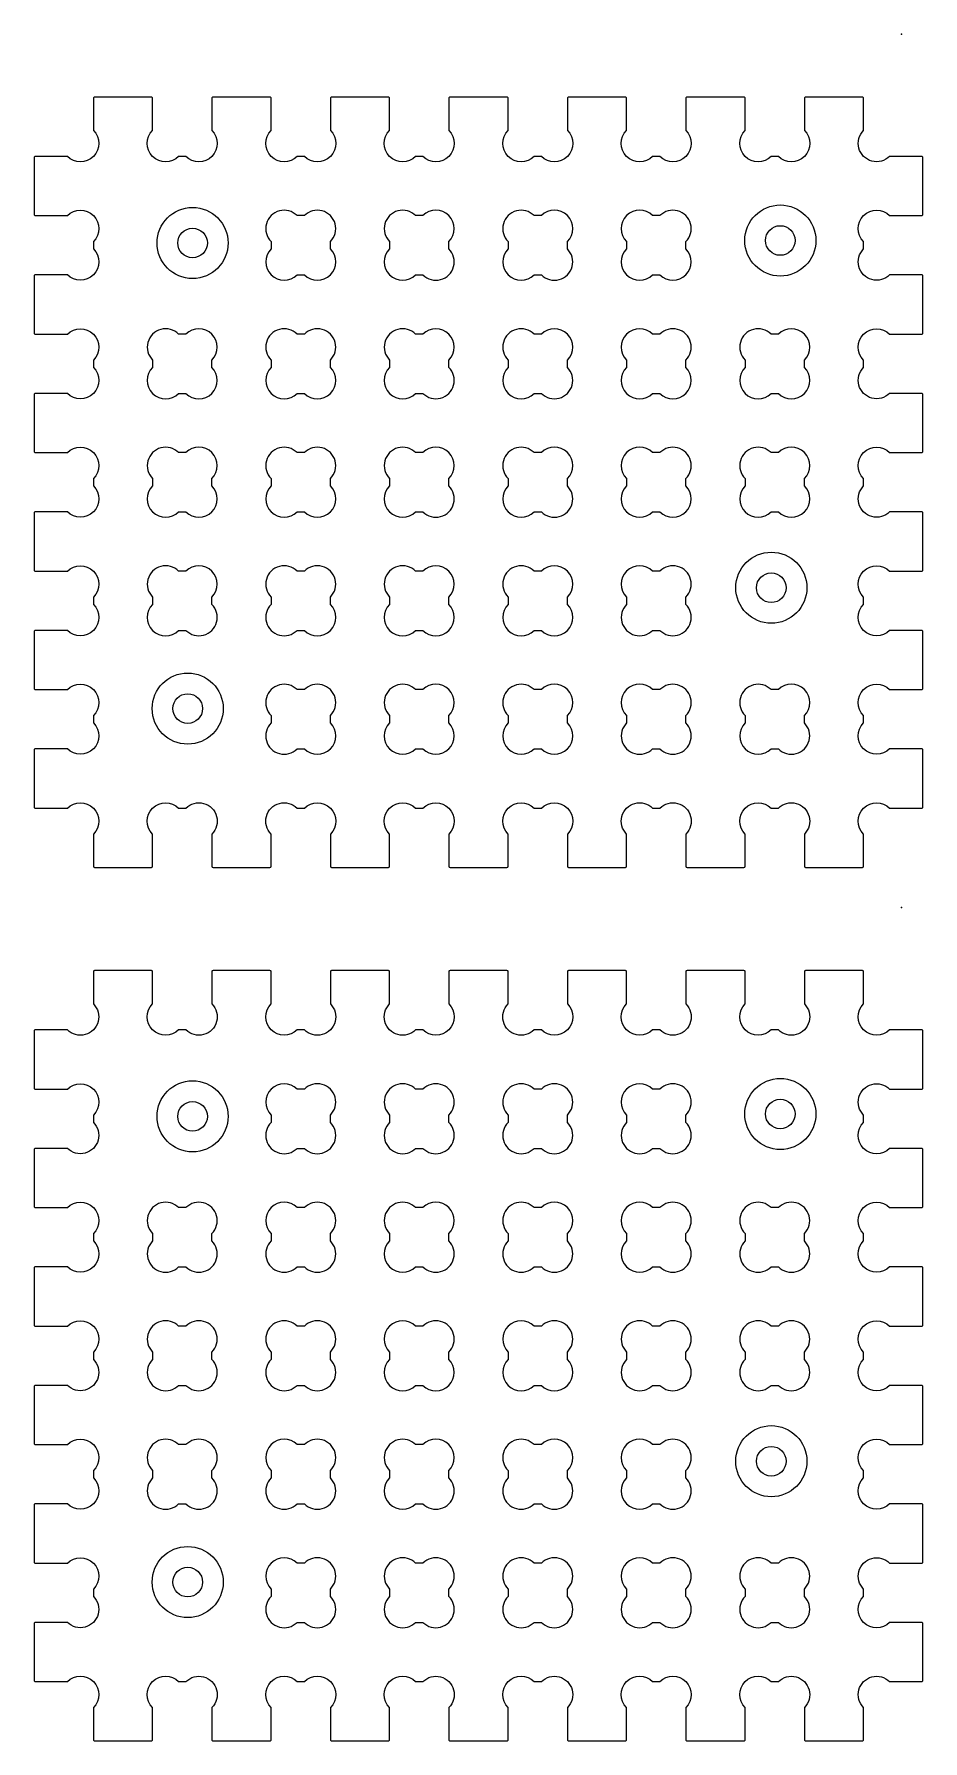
# Model space of a CAD drawing. Extents: x -127 to 554, y -606 to 1045.
# Drawn here: x -37.5 to 37.5, y -32.5 to 111.5 of the extents above; entities that cross this region are included whole.
import ezdxf

# ---------------------------------------------------------------- set-up
doc = ezdxf.new("R2010")
doc.units = 0
doc.layers.get('0').update_dxf_attribs({"linetype": 'CONTINUOUS'})
doc.layers.add('GRAV2_5MM', color=3, linetype='CONTINUOUS')
doc.layers.add('HOLES', color=1, linetype='CONTINUOUS')

msp = doc.modelspace()

# ---------------------------------------------------------------- linework, layer by layer
at = {"flags": 128}
for points in [[(-34.69, 51.21), (-37.4, 51.21, 0.414214), (-37.5, 51.11), (-37.5, 46.31, 0.414214), (-37.4, 46.21), (-34.69, 46.21, -1), (-32.5, 44.02), (-32.5, 41.31, 0.414214), (-32.4, 41.21), (-27.6, 41.21, 0.414214), (-27.5, 41.31), (-27.5, 44.02, -1), (-25.31, 46.21), (-24.69, 46.21, -1), (-22.5, 44.02), (-22.5, 41.31, 0.414214), (-22.4, 41.21), (-17.6, 41.21, 0.414214), (-17.5, 41.31), (-17.5, 44.02, -1), (-15.31, 46.21), (-14.69, 46.21, -1), (-12.5, 44.02), (-12.5, 41.31, 0.414214), (-12.4, 41.21), (-7.6, 41.21, 0.414214), (-7.5, 41.31), (-7.5, 44.02, -1), (-5.31, 46.21), (-4.69, 46.21, -1), (-2.5, 44.02), (-2.5, 41.31, 0.414214), (-2.4, 41.21), (2.4, 41.21, 0.414214), (2.5, 41.31), (2.5, 44.02, -1), (4.69, 46.21), (5.31, 46.21, -1), (7.5, 44.02), (7.5, 41.31, 0.414214), (7.6, 41.21), (12.4, 41.21, 0.414214), (12.5, 41.31), (12.5, 44.02, -1), (14.69, 46.21), (15.31, 46.21, -1), (17.5, 44.02), (17.5, 41.31, 0.414214), (17.6, 41.21), (22.4, 41.21, 0.414214), (22.5, 41.31), (22.5, 44.02, -1), (24.69, 46.21), (25.31, 46.21, -1), (27.5, 44.02), (27.5, 41.31, 0.414214), (27.6, 41.21), (32.4, 41.21, 0.414214), (32.5, 41.31), (32.5, 44.02, -1), (34.69, 46.21), (37.4, 46.21, 0.414214), (37.5, 46.31), (37.5, 51.11, 0.414214), (37.4, 51.21), (34.69, 51.21, -1), (32.5, 53.4), (32.5, 54.02, -1), (34.69, 56.21), (37.4, 56.21, 0.414214), (37.5, 56.31), (37.5, 61.11, 0.414214), (37.4, 61.21), (34.69, 61.21, -1), (32.5, 63.4), (32.5, 64.02, -1), (34.69, 66.21), (37.4, 66.21, 0.414214), (37.5, 66.31), (37.5, 71.11, 0.414214), (37.4, 71.21), (34.69, 71.21, -1), (32.5, 73.4), (32.5, 74.02, -1), (34.69, 76.21), (37.4, 76.21, 0.414214), (37.5, 76.31), (37.5, 81.11, 0.414214), (37.4, 81.21), (34.69, 81.21, -1), (32.5, 83.4), (32.5, 84.02, -1), (34.69, 86.21), (37.4, 86.21, 0.414214), (37.5, 86.31), (37.5, 91.11, 0.414214), (37.4, 91.21), (34.69, 91.21, -1), (32.5, 93.4), (32.5, 94.02, -1), (34.69, 96.21), (37.4, 96.21, 0.414214), (37.5, 96.31), (37.5, 101.11, 0.414214), (37.4, 101.21), (34.69, 101.21, -1), (32.5, 103.4), (32.5, 106.11, 0.414214), (32.4, 106.21), (27.6, 106.21, 0.414214), (27.5, 106.11), (27.5, 103.4, -1), (25.31, 101.21), (24.69, 101.21, -1), (22.5, 103.4), (22.5, 106.11, 0.414214), (22.4, 106.21), (17.6, 106.21, 0.414214), (17.5, 106.11), (17.5, 103.4, -1), (15.31, 101.21), (14.69, 101.21, -1), (12.5, 103.4), (12.5, 106.11, 0.414214), (12.4, 106.21), (7.6, 106.21, 0.414214), (7.5, 106.11), (7.5, 103.4, -1), (5.31, 101.21), (4.69, 101.21, -1), (2.5, 103.4), (2.5, 106.11, 0.414214), (2.4, 106.21), (-2.4, 106.21, 0.414214), (-2.5, 106.11), (-2.5, 103.4, -1), (-4.69, 101.21), (-5.31, 101.21, -1), (-7.5, 103.4), (-7.5, 106.11, 0.414214), (-7.6, 106.21), (-12.4, 106.21, 0.414214), (-12.5, 106.11), (-12.5, 103.4, -1), (-14.69, 101.21), (-15.31, 101.21, -1), (-17.5, 103.4), (-17.5, 106.11, 0.414214), (-17.6, 106.21), (-22.4, 106.21, 0.414214), (-22.5, 106.11), (-22.5, 103.4, -1), (-24.69, 101.21), (-25.31, 101.21, -1), (-27.5, 103.4), (-27.5, 106.11, 0.414214), (-27.6, 106.21), (-32.4, 106.21, 0.414214), (-32.5, 106.11), (-32.5, 103.4, -1), (-34.69, 101.21), (-37.4, 101.21, 0.414214), (-37.5, 101.11), (-37.5, 96.31, 0.414214), (-37.4, 96.21), (-34.69, 96.21, -1), (-32.5, 94.02), (-32.5, 93.4, -1), (-34.69, 91.21), (-37.4, 91.21, 0.414214), (-37.5, 91.11), (-37.5, 86.31, 0.414214), (-37.4, 86.21), (-34.69, 86.21, -1), (-32.5, 84.02), (-32.5, 83.4, -1), (-34.69, 81.21), (-37.4, 81.21, 0.414214), (-37.5, 81.11), (-37.5, 76.31, 0.414214), (-37.4, 76.21), (-34.69, 76.21, -1), (-32.5, 74.02), (-32.5, 73.4, -1), (-34.69, 71.21), (-37.4, 71.21, 0.414214), (-37.5, 71.11), (-37.5, 66.31, 0.414214), (-37.4, 66.21), (-34.69, 66.21, -1), (-32.5, 64.02), (-32.5, 63.4, -1), (-34.69, 61.21), (-37.4, 61.21, 0.414214), (-37.5, 61.11), (-37.5, 56.31, 0.414214), (-37.4, 56.21), (-34.69, 56.21, -1), (-32.5, 54.02), (-32.5, 53.4, -1), (-34.69, 51.21)], [(-34.69, -22.5), (-37.4, -22.5, 0.414214), (-37.5, -22.6), (-37.5, -27.4, 0.414214), (-37.4, -27.5), (-34.69, -27.5, -1), (-32.5, -29.69), (-32.5, -32.4, 0.414214), (-32.4, -32.5), (-27.6, -32.5, 0.414214), (-27.5, -32.4), (-27.5, -29.69, -1), (-25.31, -27.5), (-24.69, -27.5, -1), (-22.5, -29.69), (-22.5, -32.4, 0.414214), (-22.4, -32.5), (-17.6, -32.5, 0.414214), (-17.5, -32.4), (-17.5, -29.69, -1), (-15.31, -27.5), (-14.69, -27.5, -1), (-12.5, -29.69), (-12.5, -32.4, 0.414214), (-12.4, -32.5), (-7.6, -32.5, 0.414214), (-7.5, -32.4), (-7.5, -29.69, -1), (-5.31, -27.5), (-4.69, -27.5, -1), (-2.5, -29.69), (-2.5, -32.4, 0.414214), (-2.4, -32.5), (2.4, -32.5, 0.414214), (2.5, -32.4), (2.5, -29.69, -1), (4.69, -27.5), (5.31, -27.5, -1), (7.5, -29.69), (7.5, -32.4, 0.414214), (7.6, -32.5), (12.4, -32.5, 0.414214), (12.5, -32.4), (12.5, -29.69, -1), (14.69, -27.5), (15.31, -27.5, -1), (17.5, -29.69), (17.5, -32.4, 0.414214), (17.6, -32.5), (22.4, -32.5, 0.414214), (22.5, -32.4), (22.5, -29.69, -1), (24.69, -27.5), (25.31, -27.5, -1), (27.5, -29.69), (27.5, -32.4, 0.414214), (27.6, -32.5), (32.4, -32.5, 0.414214), (32.5, -32.4), (32.5, -29.69, -1), (34.69, -27.5), (37.4, -27.5, 0.414214), (37.5, -27.4), (37.5, -22.6, 0.414214), (37.4, -22.5), (34.69, -22.5, -1), (32.5, -20.31), (32.5, -19.69, -1), (34.69, -17.5), (37.4, -17.5, 0.414214), (37.5, -17.4), (37.5, -12.6, 0.414214), (37.4, -12.5), (34.69, -12.5, -1), (32.5, -10.31), (32.5, -9.69, -1), (34.69, -7.5), (37.4, -7.5, 0.414214), (37.5, -7.4), (37.5, -2.6, 0.414214), (37.4, -2.5), (34.69, -2.5, -1), (32.5, -0.31), (32.5, 0.31, -1), (34.69, 2.5), (37.4, 2.5, 0.414214), (37.5, 2.6), (37.5, 7.4, 0.414214), (37.4, 7.5), (34.69, 7.5, -1), (32.5, 9.69), (32.5, 10.31, -1), (34.69, 12.5), (37.4, 12.5, 0.414214), (37.5, 12.6), (37.5, 17.4, 0.414214), (37.4, 17.5), (34.69, 17.5, -1), (32.5, 19.69), (32.5, 20.31, -1), (34.69, 22.5), (37.4, 22.5, 0.414214), (37.5, 22.6), (37.5, 27.4, 0.414214), (37.4, 27.5), (34.69, 27.5, -1), (32.5, 29.69), (32.5, 32.4, 0.414214), (32.4, 32.5), (27.6, 32.5, 0.414214), (27.5, 32.4), (27.5, 29.69, -1), (25.31, 27.5), (24.69, 27.5, -1), (22.5, 29.69), (22.5, 32.4, 0.414214), (22.4, 32.5), (17.6, 32.5, 0.414214), (17.5, 32.4), (17.5, 29.69, -1), (15.31, 27.5), (14.69, 27.5, -1), (12.5, 29.69), (12.5, 32.4, 0.414214), (12.4, 32.5), (7.6, 32.5, 0.414214), (7.5, 32.4), (7.5, 29.69, -1), (5.31, 27.5), (4.69, 27.5, -1), (2.5, 29.69), (2.5, 32.4, 0.414214), (2.4, 32.5), (-2.4, 32.5, 0.414214), (-2.5, 32.4), (-2.5, 29.69, -1), (-4.69, 27.5), (-5.31, 27.5, -1), (-7.5, 29.69), (-7.5, 32.4, 0.414214), (-7.6, 32.5), (-12.4, 32.5, 0.414214), (-12.5, 32.4), (-12.5, 29.69, -1), (-14.69, 27.5), (-15.31, 27.5, -1), (-17.5, 29.69), (-17.5, 32.4, 0.414214), (-17.6, 32.5), (-22.4, 32.5, 0.414214), (-22.5, 32.4), (-22.5, 29.69, -1), (-24.69, 27.5), (-25.31, 27.5, -1), (-27.5, 29.69), (-27.5, 32.4, 0.414214), (-27.6, 32.5), (-32.4, 32.5, 0.414214), (-32.5, 32.4), (-32.5, 29.69, -1), (-34.69, 27.5), (-37.4, 27.5, 0.414214), (-37.5, 27.4), (-37.5, 22.6, 0.414214), (-37.4, 22.5), (-34.69, 22.5, -1), (-32.5, 20.31), (-32.5, 19.69, -1), (-34.69, 17.5), (-37.4, 17.5, 0.414214), (-37.5, 17.4), (-37.5, 12.6, 0.414214), (-37.4, 12.5), (-34.69, 12.5, -1), (-32.5, 10.31), (-32.5, 9.69, -1), (-34.69, 7.5), (-37.4, 7.5, 0.414214), (-37.5, 7.4), (-37.5, 2.6, 0.414214), (-37.4, 2.5), (-34.69, 2.5, -1), (-32.5, 0.31), (-32.5, -0.31, -1), (-34.69, -2.5), (-37.4, -2.5, 0.414214), (-37.5, -2.6), (-37.5, -7.4, 0.414214), (-37.4, -7.5), (-34.69, -7.5, -1), (-32.5, -9.69), (-32.5, -10.31, -1), (-34.69, -12.5), (-37.4, -12.5, 0.414214), (-37.5, -12.6), (-37.5, -17.4, 0.414214), (-37.4, -17.5), (-34.69, -17.5, -1), (-32.5, -19.69), (-32.5, -20.31, -1), (-34.69, -22.5)]]:
    msp.add_lwpolyline(points, format="xyb", dxfattribs=at)
at = {"color": 18}
for p in [(35.71, 111.53), (35.71, 37.82)]:
    msp.add_point(p, dxfattribs=at)
at = {"layer": 'GRAV2_5MM'}
for centre in [(-24.13, 93.9), (25.47, 94.11), (24.71, 64.81), (-24.54, 54.61), (-24.13, 20.2), (25.47, 20.4), (24.71, -8.9), (-24.54, -19.1)]:
    msp.add_circle(centre, 3, dxfattribs=at)
at = {"layer": 'HOLES', "flags": 128}
for points in [[(-17.5, 93.4, 1), (-15.31, 91.21), (-14.69, 91.21, 1), (-12.5, 93.4), (-12.5, 94.02, 1), (-14.69, 96.21), (-15.31, 96.21, 1), (-17.5, 94.02), (-17.5, 93.4)], [(-7.5, 93.4, 1), (-5.31, 91.21), (-4.69, 91.21, 1), (-2.5, 93.4), (-2.5, 94.02, 1), (-4.69, 96.21), (-5.31, 96.21, 1), (-7.5, 94.02), (-7.5, 93.4)], [(2.5, 93.4, 1), (4.69, 91.21), (5.31, 91.21, 1), (7.5, 93.4), (7.5, 94.02, 1), (5.31, 96.21), (4.69, 96.21, 1), (2.5, 94.02), (2.5, 93.4)], [(12.5, 93.4, 1), (14.69, 91.21), (15.31, 91.21, 1), (17.5, 93.4), (17.5, 94.02, 1), (15.31, 96.21), (14.69, 96.21, 1), (12.5, 94.02), (12.5, 93.4)], [(-27.5, 83.4, 1), (-25.31, 81.21), (-24.69, 81.21, 1), (-22.5, 83.4), (-22.5, 84.02, 1), (-24.69, 86.21), (-25.31, 86.21, 1), (-27.5, 84.02), (-27.5, 83.4)], [(-17.5, 83.4, 1), (-15.31, 81.21), (-14.69, 81.21, 1), (-12.5, 83.4), (-12.5, 84.02, 1), (-14.69, 86.21), (-15.31, 86.21, 1), (-17.5, 84.02), (-17.5, 83.4)], [(-7.5, 83.4, 1), (-5.31, 81.21), (-4.69, 81.21, 1), (-2.5, 83.4), (-2.5, 84.02, 1), (-4.69, 86.21), (-5.31, 86.21, 1), (-7.5, 84.02), (-7.5, 83.4)], [(2.5, 83.4, 1), (4.69, 81.21), (5.31, 81.21, 1), (7.5, 83.4), (7.5, 84.02, 1), (5.31, 86.21), (4.69, 86.21, 1), (2.5, 84.02), (2.5, 83.4)], [(12.5, 83.4, 1), (14.69, 81.21), (15.31, 81.21, 1), (17.5, 83.4), (17.5, 84.02, 1), (15.31, 86.21), (14.69, 86.21, 1), (12.5, 84.02), (12.5, 83.4)], [(22.5, 83.4, 1), (24.69, 81.21), (25.31, 81.21, 1), (27.5, 83.4), (27.5, 84.02, 1), (25.31, 86.21), (24.69, 86.21, 1), (22.5, 84.02), (22.5, 83.4)], [(-27.5, 73.4, 1), (-25.31, 71.21), (-24.69, 71.21, 1), (-22.5, 73.4), (-22.5, 74.02, 1), (-24.69, 76.21), (-25.31, 76.21, 1), (-27.5, 74.02), (-27.5, 73.4)], [(-17.5, 73.4, 1), (-15.31, 71.21), (-14.69, 71.21, 1), (-12.5, 73.4), (-12.5, 74.02, 1), (-14.69, 76.21), (-15.31, 76.21, 1), (-17.5, 74.02), (-17.5, 73.4)], [(-7.5, 73.4, 1), (-5.31, 71.21), (-4.69, 71.21, 1), (-2.5, 73.4), (-2.5, 74.02, 1), (-4.69, 76.21), (-5.31, 76.21, 1), (-7.5, 74.02), (-7.5, 73.4)], [(2.5, 73.4, 1), (4.69, 71.21), (5.31, 71.21, 1), (7.5, 73.4), (7.5, 74.02, 1), (5.31, 76.21), (4.69, 76.21, 1), (2.5, 74.02), (2.5, 73.4)], [(12.5, 73.4, 1), (14.69, 71.21), (15.31, 71.21, 1), (17.5, 73.4), (17.5, 74.02, 1), (15.31, 76.21), (14.69, 76.21, 1), (12.5, 74.02), (12.5, 73.4)], [(22.5, 73.4, 1), (24.69, 71.21), (25.31, 71.21, 1), (27.5, 73.4), (27.5, 74.02, 1), (25.31, 76.21), (24.69, 76.21, 1), (22.5, 74.02), (22.5, 73.4)], [(-27.5, 63.4, 1), (-25.31, 61.21), (-24.69, 61.21, 1), (-22.5, 63.4), (-22.5, 64.02, 1), (-24.69, 66.21), (-25.31, 66.21, 1), (-27.5, 64.02), (-27.5, 63.4)], [(-17.5, 63.4, 1), (-15.31, 61.21), (-14.69, 61.21, 1), (-12.5, 63.4), (-12.5, 64.02, 1), (-14.69, 66.21), (-15.31, 66.21, 1), (-17.5, 64.02), (-17.5, 63.4)], [(-7.5, 63.4, 1), (-5.31, 61.21), (-4.69, 61.21, 1), (-2.5, 63.4), (-2.5, 64.02, 1), (-4.69, 66.21), (-5.31, 66.21, 1), (-7.5, 64.02), (-7.5, 63.4)], [(2.5, 63.4, 1), (4.69, 61.21), (5.31, 61.21, 1), (7.5, 63.4), (7.5, 64.02, 1), (5.31, 66.21), (4.69, 66.21, 1), (2.5, 64.02), (2.5, 63.4)], [(12.5, 63.4, 1), (14.69, 61.21), (15.31, 61.21, 1), (17.5, 63.4), (17.5, 64.02, 1), (15.31, 66.21), (14.69, 66.21, 1), (12.5, 64.02), (12.5, 63.4)], [(-17.5, 53.4, 1), (-15.31, 51.21), (-14.69, 51.21, 1), (-12.5, 53.4), (-12.5, 54.02, 1), (-14.69, 56.21), (-15.31, 56.21, 1), (-17.5, 54.02), (-17.5, 53.4)], [(-7.5, 53.4, 1), (-5.31, 51.21), (-4.69, 51.21, 1), (-2.5, 53.4), (-2.5, 54.02, 1), (-4.69, 56.21), (-5.31, 56.21, 1), (-7.5, 54.02), (-7.5, 53.4)], [(2.5, 53.4, 1), (4.69, 51.21), (5.31, 51.21, 1), (7.5, 53.4), (7.5, 54.02, 1), (5.31, 56.21), (4.69, 56.21, 1), (2.5, 54.02), (2.5, 53.4)], [(12.5, 53.4, 1), (14.69, 51.21), (15.31, 51.21, 1), (17.5, 53.4), (17.5, 54.02, 1), (15.31, 56.21), (14.69, 56.21, 1), (12.5, 54.02), (12.5, 53.4)], [(22.5, 53.4, 1), (24.69, 51.21), (25.31, 51.21, 1), (27.5, 53.4), (27.5, 54.02, 1), (25.31, 56.21), (24.69, 56.21, 1), (22.5, 54.02), (22.5, 53.4)], [(-17.5, 19.69, 1), (-15.31, 17.5), (-14.69, 17.5, 1), (-12.5, 19.69), (-12.5, 20.31, 1), (-14.69, 22.5), (-15.31, 22.5, 1), (-17.5, 20.31), (-17.5, 19.69)], [(-7.5, 19.69, 1), (-5.31, 17.5), (-4.69, 17.5, 1), (-2.5, 19.69), (-2.5, 20.31, 1), (-4.69, 22.5), (-5.31, 22.5, 1), (-7.5, 20.31), (-7.5, 19.69)], [(2.5, 19.69, 1), (4.69, 17.5), (5.31, 17.5, 1), (7.5, 19.69), (7.5, 20.31, 1), (5.31, 22.5), (4.69, 22.5, 1), (2.5, 20.31), (2.5, 19.69)], [(12.5, 19.69, 1), (14.69, 17.5), (15.31, 17.5, 1), (17.5, 19.69), (17.5, 20.31, 1), (15.31, 22.5), (14.69, 22.5, 1), (12.5, 20.31), (12.5, 19.69)], [(-27.5, 9.69, 1), (-25.31, 7.5), (-24.69, 7.5, 1), (-22.5, 9.69), (-22.5, 10.31, 1), (-24.69, 12.5), (-25.31, 12.5, 1), (-27.5, 10.31), (-27.5, 9.69)], [(-17.5, 9.69, 1), (-15.31, 7.5), (-14.69, 7.5, 1), (-12.5, 9.69), (-12.5, 10.31, 1), (-14.69, 12.5), (-15.31, 12.5, 1), (-17.5, 10.31), (-17.5, 9.69)], [(-7.5, 9.69, 1), (-5.31, 7.5), (-4.69, 7.5, 1), (-2.5, 9.69), (-2.5, 10.31, 1), (-4.69, 12.5), (-5.31, 12.5, 1), (-7.5, 10.31), (-7.5, 9.69)], [(2.5, 9.69, 1), (4.69, 7.5), (5.31, 7.5, 1), (7.5, 9.69), (7.5, 10.31, 1), (5.31, 12.5), (4.69, 12.5, 1), (2.5, 10.31), (2.5, 9.69)], [(12.5, 9.69, 1), (14.69, 7.5), (15.31, 7.5, 1), (17.5, 9.69), (17.5, 10.31, 1), (15.31, 12.5), (14.69, 12.5, 1), (12.5, 10.31), (12.5, 9.69)], [(22.5, 9.69, 1), (24.69, 7.5), (25.31, 7.5, 1), (27.5, 9.69), (27.5, 10.31, 1), (25.31, 12.5), (24.69, 12.5, 1), (22.5, 10.31), (22.5, 9.69)], [(-27.5, -0.31, 1), (-25.31, -2.5), (-24.69, -2.5, 1), (-22.5, -0.31), (-22.5, 0.31, 1), (-24.69, 2.5), (-25.31, 2.5, 1), (-27.5, 0.31), (-27.5, -0.31)], [(-17.5, -0.31, 1), (-15.31, -2.5), (-14.69, -2.5, 1), (-12.5, -0.31), (-12.5, 0.31, 1), (-14.69, 2.5), (-15.31, 2.5, 1), (-17.5, 0.31), (-17.5, -0.31)], [(-7.5, -0.31, 1), (-5.31, -2.5), (-4.69, -2.5, 1), (-2.5, -0.31), (-2.5, 0.31, 1), (-4.69, 2.5), (-5.31, 2.5, 1), (-7.5, 0.31), (-7.5, -0.31)], [(2.5, -0.31, 1), (4.69, -2.5), (5.31, -2.5, 1), (7.5, -0.31), (7.5, 0.31, 1), (5.31, 2.5), (4.69, 2.5, 1), (2.5, 0.31), (2.5, -0.31)], [(12.5, -0.31, 1), (14.69, -2.5), (15.31, -2.5, 1), (17.5, -0.31), (17.5, 0.31, 1), (15.31, 2.5), (14.69, 2.5, 1), (12.5, 0.31), (12.5, -0.31)], [(22.5, -0.31, 1), (24.69, -2.5), (25.31, -2.5, 1), (27.5, -0.31), (27.5, 0.31, 1), (25.31, 2.5), (24.69, 2.5, 1), (22.5, 0.31), (22.5, -0.31)], [(-27.5, -10.31, 1), (-25.31, -12.5), (-24.69, -12.5, 1), (-22.5, -10.31), (-22.5, -9.69, 1), (-24.69, -7.5), (-25.31, -7.5, 1), (-27.5, -9.69), (-27.5, -10.31)], [(-17.5, -10.31, 1), (-15.31, -12.5), (-14.69, -12.5, 1), (-12.5, -10.31), (-12.5, -9.69, 1), (-14.69, -7.5), (-15.31, -7.5, 1), (-17.5, -9.69), (-17.5, -10.31)], [(-7.5, -10.31, 1), (-5.31, -12.5), (-4.69, -12.5, 1), (-2.5, -10.31), (-2.5, -9.69, 1), (-4.69, -7.5), (-5.31, -7.5, 1), (-7.5, -9.69), (-7.5, -10.31)], [(2.5, -10.31, 1), (4.69, -12.5), (5.31, -12.5, 1), (7.5, -10.31), (7.5, -9.69, 1), (5.31, -7.5), (4.69, -7.5, 1), (2.5, -9.69), (2.5, -10.31)], [(12.5, -10.31, 1), (14.69, -12.5), (15.31, -12.5, 1), (17.5, -10.31), (17.5, -9.69, 1), (15.31, -7.5), (14.69, -7.5, 1), (12.5, -9.69), (12.5, -10.31)], [(-17.5, -20.31, 1), (-15.31, -22.5), (-14.69, -22.5, 1), (-12.5, -20.31), (-12.5, -19.69, 1), (-14.69, -17.5), (-15.31, -17.5, 1), (-17.5, -19.69), (-17.5, -20.31)], [(-7.5, -20.31, 1), (-5.31, -22.5), (-4.69, -22.5, 1), (-2.5, -20.31), (-2.5, -19.69, 1), (-4.69, -17.5), (-5.31, -17.5, 1), (-7.5, -19.69), (-7.5, -20.31)], [(2.5, -20.31, 1), (4.69, -22.5), (5.31, -22.5, 1), (7.5, -20.31), (7.5, -19.69, 1), (5.31, -17.5), (4.69, -17.5, 1), (2.5, -19.69), (2.5, -20.31)], [(12.5, -20.31, 1), (14.69, -22.5), (15.31, -22.5, 1), (17.5, -20.31), (17.5, -19.69, 1), (15.31, -17.5), (14.69, -17.5, 1), (12.5, -19.69), (12.5, -20.31)], [(22.5, -20.31, 1), (24.69, -22.5), (25.31, -22.5, 1), (27.5, -20.31), (27.5, -19.69, 1), (25.31, -17.5), (24.69, -17.5, 1), (22.5, -19.69), (22.5, -20.31)]]:
    msp.add_lwpolyline(points, format="xyb", dxfattribs=at)
at = {"layer": 'HOLES'}
for centre in [(-24.13, 93.9), (25.47, 94.11), (24.71, 64.81), (-24.54, 54.61), (25.47, 20.4), (-24.13, 20.2), (24.71, -8.9), (-24.54, -19.1)]:
    msp.add_circle(centre, 1.25, dxfattribs=at)

doc.saveas('drawing.dxf')
